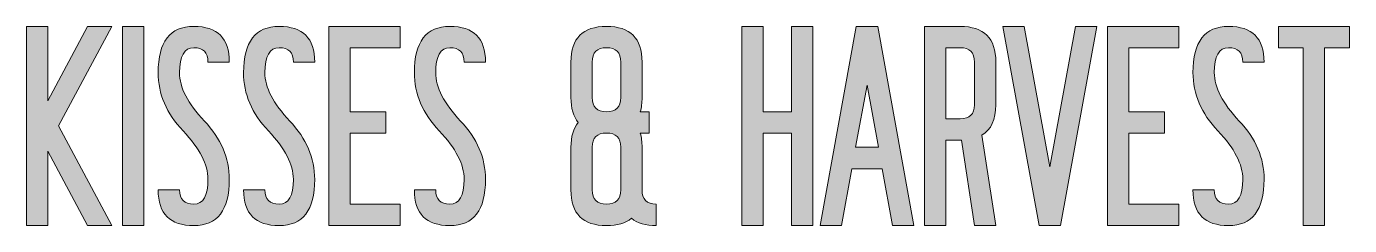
# Model space of a CAD drawing. Header units: inches. Extents: x 187 to 893, y -939 to -140.
# Drawn here: x 187 to 893, y -700 to -594 of the extents above; entities that cross this region are included whole.
import ezdxf

# ---------------------------------------------------------------- set-up
doc = ezdxf.new("R2010")
doc.units = ezdxf.units.IN
doc.header["$MEASUREMENT"] = 0
doc.layers.add('Layer 1', color=7, linetype='Continuous')

# ---------------------------------------------------------------- blocks, each defined once
blk = doc.blocks.new('block 3')
at = {"layer": 'Layer 1', "true_color": 0xffffff}
h = blk.add_hatch(color=7, dxfattribs=at)
h.dxf.hatch_style = 2
h.paths.add_polyline_path([(198.66, -660.58), (198.66, -700.2), (187.28, -700.2), (187.28, -593.94), (198.66, -593.94), (198.66, -633.56), (219.91, -593.94), (232.82, -593.94), (204.36, -647.07), (232.82, -700.2), (219.91, -700.2)])
h = blk.add_hatch(color=7, dxfattribs=at)
h.dxf.hatch_style = 2
h.paths.add_polyline_path([(249.89, -700.2), (238.51, -700.2), (238.51, -593.94), (249.89, -593.94)])
h = blk.add_hatch(color=7, dxfattribs=at)
h.dxf.hatch_style = 2
edge = h.paths.add_edge_path()
edge.add_spline(control_points=[(276.46, -593.94), (289.1, -593.94), (295.43, -600.27), (295.43, -612.92), (295.43, -612.92), (284.05, -612.92), (284.05, -612.92), (284.05, -607.86), (281.51, -605.33), (276.46, -605.33), (271.4, -605.33), (268.87, -609.76), (268.87, -618.61), (268.87, -626.45), (273.29, -635.05), (282.15, -644.41), (291, -653.77), (295.43, -664.15), (295.43, -675.53), (295.43, -691.98), (289.1, -700.2), (276.46, -700.2), (263.81, -700.2), (257.48, -693.87), (257.48, -681.22), (257.48, -681.22), (268.87, -681.22), (268.87, -681.22), (268.87, -686.28), (271.4, -688.81), (276.46, -688.81), (281.51, -688.81), (284.05, -684.38), (284.05, -675.53), (284.05, -675.53), (284.05, -675.45), (284.05, -675.45), (284.05, -667.61), (279.62, -659.02), (270.76, -649.69), (261.91, -640.35), (257.48, -629.99), (257.48, -618.61), (257.48, -602.17), (263.81, -593.94), (276.46, -593.94)], knot_values=[0, 0, 0, 0, 1, 1, 1, 2, 2, 2, 3, 3, 3, 4, 4, 4, 5, 5, 5, 6, 6, 6, 7, 7, 7, 8, 8, 8, 9, 9, 9, 10, 10, 10, 11, 11, 11, 12, 12, 12, 13, 13, 13, 14, 14, 14, 15, 15, 15, 15], degree=3, periodic=1)
h = blk.add_hatch(color=7, dxfattribs=at)
h.dxf.hatch_style = 2
edge = h.paths.add_edge_path()
edge.add_spline(control_points=[(321.99, -593.94), (334.64, -593.94), (340.97, -600.27), (340.97, -612.92), (340.97, -612.92), (329.58, -612.92), (329.58, -612.92), (329.58, -607.86), (327.05, -605.33), (321.99, -605.33), (316.93, -605.33), (314.4, -609.76), (314.4, -618.61), (314.4, -626.45), (318.83, -635.05), (327.69, -644.41), (336.54, -653.77), (340.97, -664.15), (340.97, -675.53), (340.97, -691.98), (334.64, -700.2), (321.99, -700.2), (309.34, -700.2), (303.02, -693.87), (303.02, -681.22), (303.02, -681.22), (314.4, -681.22), (314.4, -681.22), (314.4, -686.28), (316.93, -688.81), (321.99, -688.81), (327.05, -688.81), (329.58, -684.38), (329.58, -675.53), (329.58, -675.53), (329.58, -675.45), (329.58, -675.45), (329.58, -667.61), (325.15, -659.02), (316.3, -649.69), (307.45, -640.35), (303.02, -629.99), (303.02, -618.61), (303.02, -602.17), (309.34, -593.94), (321.99, -593.94)], knot_values=[0, 0, 0, 0, 1, 1, 1, 2, 2, 2, 3, 3, 3, 4, 4, 4, 5, 5, 5, 6, 6, 6, 7, 7, 7, 8, 8, 8, 9, 9, 9, 10, 10, 10, 11, 11, 11, 12, 12, 12, 13, 13, 13, 14, 14, 14, 15, 15, 15, 15], degree=3, periodic=1)
h = blk.add_hatch(color=7, dxfattribs=at)
h.dxf.hatch_style = 2
h.paths.add_polyline_path([(386.5, -593.94), (386.5, -605.33), (359.94, -605.33), (359.94, -639.48), (378.91, -639.48), (378.91, -650.86), (359.94, -650.86), (359.94, -688.81), (386.5, -688.81), (386.5, -700.2), (348.56, -700.2), (348.56, -593.94)])
h = blk.add_hatch(color=7, dxfattribs=at)
h.dxf.hatch_style = 2
edge = h.paths.add_edge_path()
edge.add_spline(control_points=[(413.07, -593.94), (425.71, -593.94), (432.04, -600.27), (432.04, -612.92), (432.04, -612.92), (420.66, -612.92), (420.66, -612.92), (420.66, -607.86), (418.13, -605.33), (413.07, -605.33), (408.01, -605.33), (405.48, -609.76), (405.48, -618.61), (405.48, -626.45), (409.9, -635.05), (418.76, -644.41), (427.61, -653.77), (432.04, -664.15), (432.04, -675.53), (432.04, -691.98), (425.71, -700.2), (413.07, -700.2), (400.42, -700.2), (394.09, -693.87), (394.09, -681.22), (394.09, -681.22), (405.48, -681.22), (405.48, -681.22), (405.48, -686.28), (408.01, -688.81), (413.07, -688.81), (418.13, -688.81), (420.66, -684.38), (420.66, -675.53), (420.66, -675.53), (420.66, -675.45), (420.66, -675.45), (420.66, -667.61), (416.23, -659.02), (407.37, -649.69), (398.52, -640.35), (394.09, -629.99), (394.09, -618.61), (394.09, -602.17), (400.42, -593.94), (413.07, -593.94)], knot_values=[0, 0, 0, 0, 1, 1, 1, 2, 2, 2, 3, 3, 3, 4, 4, 4, 5, 5, 5, 6, 6, 6, 7, 7, 7, 8, 8, 8, 9, 9, 9, 10, 10, 10, 11, 11, 11, 12, 12, 12, 13, 13, 13, 14, 14, 14, 15, 15, 15, 15], degree=3, periodic=1)
h = blk.add_hatch(color=7, dxfattribs=at)
h.dxf.hatch_style = 2
edge = h.paths.add_edge_path()
edge.add_spline(control_points=[(514.54, -650.86), (515.19, -653.09), (515.53, -655.62), (515.53, -658.45), (515.53, -658.45), (515.53, -681.22), (515.53, -681.22), (515.53, -686.28), (518.05, -688.81), (523.11, -688.81), (523.11, -688.81), (523.11, -700.2), (523.11, -700.2), (517.4, -700.2), (512.97, -698.91), (509.83, -696.33), (506.69, -698.91), (502.27, -700.2), (496.55, -700.2), (483.9, -700.2), (477.58, -693.87), (477.58, -681.22), (477.58, -681.22), (477.58, -658.45), (477.58, -658.45), (477.58, -652.74), (478.87, -648.31), (481.45, -645.17), (478.87, -642.03), (477.58, -637.61), (477.58, -631.89), (477.58, -631.89), (477.58, -612.92), (477.58, -612.92), (477.58, -600.27), (483.9, -593.94), (496.55, -593.94), (509.2, -593.94), (515.53, -600.27), (515.53, -612.92), (515.53, -612.92), (515.53, -631.89), (515.53, -631.89), (515.53, -634.73), (515.19, -637.25), (514.54, -639.48), (514.54, -639.48), (519.32, -639.48), (519.32, -639.48), (519.32, -639.48), (519.32, -650.86), (519.32, -650.86), (519.32, -650.86), (514.54, -650.86), (514.54, -650.86)], knot_values=[0, 0, 0, 0, 1, 1, 1, 2, 2, 2, 3, 3, 3, 4, 4, 4, 5, 5, 5, 6, 6, 6, 7, 7, 7, 8, 8, 8, 9, 9, 9, 10, 10, 10, 11, 11, 11, 12, 12, 12, 13, 13, 13, 14, 14, 14, 15, 15, 15, 16, 16, 16, 17, 17, 17, 18, 18, 18, 18], degree=3, periodic=1)
edge = h.paths.add_edge_path()
edge.add_spline(control_points=[(496.55, -605.33), (491.49, -605.33), (488.96, -607.86), (488.96, -612.92), (488.96, -612.92), (488.96, -631.89), (488.96, -631.89), (488.96, -636.95), (491.49, -639.48), (496.55, -639.48), (501.61, -639.48), (504.14, -636.95), (504.14, -631.89), (504.14, -631.89), (504.14, -612.92), (504.14, -612.92), (504.14, -607.86), (501.61, -605.33), (496.55, -605.33)], knot_values=[0, 0, 0, 0, 1, 1, 1, 2, 2, 2, 3, 3, 3, 4, 4, 4, 5, 5, 5, 6, 6, 6, 6], degree=3, periodic=1)
edge = h.paths.add_edge_path()
edge.add_spline(control_points=[(496.55, -688.81), (501.61, -688.81), (504.14, -686.28), (504.14, -681.22), (504.14, -681.22), (504.14, -658.45), (504.14, -658.45), (504.14, -653.4), (501.61, -650.86), (496.55, -650.86), (491.49, -650.86), (488.96, -653.4), (488.96, -658.45), (488.96, -658.45), (488.96, -681.22), (488.96, -681.22), (488.96, -686.28), (491.49, -688.81), (496.55, -688.81)], knot_values=[0, 0, 0, 0, 1, 1, 1, 2, 2, 2, 3, 3, 3, 4, 4, 4, 5, 5, 5, 6, 6, 6, 6], degree=3, periodic=1)
h = blk.add_hatch(color=7, dxfattribs=at)
h.dxf.hatch_style = 2
h.paths.add_polyline_path([(580.04, -650.86), (580.04, -700.2), (568.65, -700.2), (568.65, -593.94), (580.04, -593.94), (580.04, -639.48), (595.21, -639.48), (595.21, -593.94), (606.6, -593.94), (606.6, -700.2), (595.21, -700.2), (595.21, -650.86)])
h = blk.add_hatch(color=7, dxfattribs=at)
h.dxf.hatch_style = 2
h.paths.add_polyline_path([(643.56, -669.84), (627.32, -669.84), (621.78, -700.2), (610.39, -700.2), (629.74, -593.94), (641.13, -593.94), (660.48, -700.2), (649.1, -700.2)])
h.paths.add_polyline_path([(629.36, -658.45), (641.51, -658.45), (635.44, -625.21)])
h = blk.add_hatch(color=7, dxfattribs=at)
h.dxf.hatch_style = 2
edge = h.paths.add_edge_path()
edge.add_spline(control_points=[(685.15, -593.94), (697.8, -593.94), (704.12, -600.27), (704.12, -612.92), (704.12, -612.92), (704.12, -635.69), (704.12, -635.69), (704.12, -643.58), (701.64, -649.02), (696.68, -652), (696.68, -652), (704.12, -700.2), (704.12, -700.2), (704.12, -700.2), (692.74, -700.2), (692.74, -700.2), (692.74, -700.2), (685.76, -654.66), (685.76, -654.66), (685.76, -654.66), (677.56, -654.66), (677.56, -654.66), (677.56, -654.66), (677.56, -700.2), (677.56, -700.2), (677.56, -700.2), (666.17, -700.2), (666.17, -700.2), (666.17, -700.2), (666.17, -593.94), (666.17, -593.94), (666.17, -593.94), (685.15, -593.94), (685.15, -593.94)], knot_values=[0, 0, 0, 0, 1, 1, 1, 2, 2, 2, 3, 3, 3, 4, 4, 4, 5, 5, 5, 6, 6, 6, 7, 7, 7, 8, 8, 8, 9, 9, 9, 10, 10, 10, 11, 11, 11, 11], degree=3, periodic=1)
edge = h.paths.add_edge_path()
edge.add_spline(control_points=[(692.74, -612.92), (692.74, -607.86), (690.21, -605.33), (685.15, -605.33), (685.15, -605.33), (677.56, -605.33), (677.56, -605.33), (677.56, -605.33), (677.56, -643.27), (677.56, -643.27), (677.56, -643.27), (685.15, -643.27), (685.15, -643.27), (690.21, -643.27), (692.74, -640.75), (692.74, -635.69), (692.74, -635.69), (692.74, -612.92), (692.74, -612.92)], knot_values=[0, 0, 0, 0, 1, 1, 1, 2, 2, 2, 3, 3, 3, 4, 4, 4, 5, 5, 5, 6, 6, 6, 6], degree=3, periodic=1)
h = blk.add_hatch(color=7, dxfattribs=at)
h.dxf.hatch_style = 2
h.paths.add_polyline_path([(732.96, -668.93), (746.62, -593.94), (758.01, -593.94), (738.65, -700.2), (727.27, -700.2), (707.92, -593.94), (719.3, -593.94)])
h = blk.add_hatch(color=7, dxfattribs=at)
h.dxf.hatch_style = 2
h.paths.add_polyline_path([(801.65, -593.94), (801.65, -605.33), (775.09, -605.33), (775.09, -639.48), (794.06, -639.48), (794.06, -650.86), (775.09, -650.86), (775.09, -688.81), (801.65, -688.81), (801.65, -700.2), (763.7, -700.2), (763.7, -593.94)])
h = blk.add_hatch(color=7, dxfattribs=at)
h.dxf.hatch_style = 2
edge = h.paths.add_edge_path()
edge.add_spline(control_points=[(828.21, -593.94), (840.86, -593.94), (847.18, -600.27), (847.18, -612.92), (847.18, -612.92), (835.8, -612.92), (835.8, -612.92), (835.8, -607.86), (833.27, -605.33), (828.21, -605.33), (823.15, -605.33), (820.62, -609.76), (820.62, -618.61), (820.62, -626.45), (825.05, -635.05), (833.9, -644.41), (842.76, -653.77), (847.18, -664.15), (847.18, -675.53), (847.18, -691.98), (840.86, -700.2), (828.21, -700.2), (815.56, -700.2), (809.24, -693.87), (809.24, -681.22), (809.24, -681.22), (820.62, -681.22), (820.62, -681.22), (820.62, -686.28), (823.15, -688.81), (828.21, -688.81), (833.27, -688.81), (835.8, -684.38), (835.8, -675.53), (835.8, -675.53), (835.8, -675.45), (835.8, -675.45), (835.8, -667.61), (831.37, -659.02), (822.52, -649.69), (813.66, -640.35), (809.24, -629.99), (809.24, -618.61), (809.24, -602.17), (815.56, -593.94), (828.21, -593.94)], knot_values=[0, 0, 0, 0, 1, 1, 1, 2, 2, 2, 3, 3, 3, 4, 4, 4, 5, 5, 5, 6, 6, 6, 7, 7, 7, 8, 8, 8, 9, 9, 9, 10, 10, 10, 11, 11, 11, 12, 12, 12, 13, 13, 13, 14, 14, 14, 15, 15, 15, 15], degree=3, periodic=1)
h = blk.add_hatch(color=7, dxfattribs=at)
h.dxf.hatch_style = 2
h.paths.add_polyline_path([(879.44, -605.33), (879.44, -700.2), (868.05, -700.2), (868.05, -605.33), (854.77, -605.33), (854.77, -593.94), (892.72, -593.94), (892.72, -605.33)])
at = {"layer": 'Layer 1', "lineweight": 0}
for points in [[(198.66, -660.58), (198.66, -700.2), (187.28, -700.2), (187.28, -593.94), (198.66, -593.94), (198.66, -633.56), (219.91, -593.94), (232.82, -593.94), (204.36, -647.07), (232.82, -700.2), (219.91, -700.2), (198.66, -660.58)], [(249.89, -700.2), (238.51, -700.2), (238.51, -593.94), (249.89, -593.94), (249.89, -700.2)], [(386.5, -593.94), (386.5, -605.33), (359.94, -605.33), (359.94, -639.48), (378.91, -639.48), (378.91, -650.86), (359.94, -650.86), (359.94, -688.81), (386.5, -688.81), (386.5, -700.2), (348.56, -700.2), (348.56, -593.94), (386.5, -593.94)], [(580.04, -650.86), (580.04, -700.2), (568.65, -700.2), (568.65, -593.94), (580.04, -593.94), (580.04, -639.48), (595.21, -639.48), (595.21, -593.94), (606.6, -593.94), (606.6, -700.2), (595.21, -700.2), (595.21, -650.86), (580.04, -650.86)], [(643.56, -669.84), (627.32, -669.84), (621.78, -700.2), (610.39, -700.2), (629.74, -593.94), (641.13, -593.94), (660.48, -700.2), (649.1, -700.2), (643.56, -669.84)], [(732.96, -668.93), (746.62, -593.94), (758.01, -593.94), (738.65, -700.2), (727.27, -700.2), (707.92, -593.94), (719.3, -593.94), (732.96, -668.93)], [(801.65, -593.94), (801.65, -605.33), (775.09, -605.33), (775.09, -639.48), (794.06, -639.48), (794.06, -650.86), (775.09, -650.86), (775.09, -688.81), (801.65, -688.81), (801.65, -700.2), (763.7, -700.2), (763.7, -593.94), (801.65, -593.94)], [(879.44, -605.33), (879.44, -700.2), (868.05, -700.2), (868.05, -605.33), (854.77, -605.33), (854.77, -593.94), (892.72, -593.94), (892.72, -605.33), (879.44, -605.33)], [(629.36, -658.45), (641.51, -658.45), (635.44, -625.21), (629.36, -658.45)]]:
    blk.add_lwpolyline(points, dxfattribs=at)
for points, knots in [([(276.46, -593.94), (289.1, -593.94), (295.43, -600.27), (295.43, -612.92), (295.43, -612.92), (284.05, -612.92), (284.05, -612.92), (284.05, -607.86), (281.51, -605.33), (276.46, -605.33), (271.4, -605.33), (268.87, -609.76), (268.87, -618.61), (268.87, -626.45), (273.29, -635.05), (282.15, -644.41), (291, -653.77), (295.43, -664.15), (295.43, -675.53), (295.43, -691.98), (289.1, -700.2), (276.46, -700.2), (263.81, -700.2), (257.48, -693.87), (257.48, -681.22), (257.48, -681.22), (268.87, -681.22), (268.87, -681.22), (268.87, -686.28), (271.4, -688.81), (276.46, -688.81), (281.51, -688.81), (284.05, -684.38), (284.05, -675.53), (284.05, -675.53), (284.05, -675.45), (284.05, -675.45), (284.05, -667.61), (279.62, -659.02), (270.76, -649.69), (261.91, -640.35), (257.48, -629.99), (257.48, -618.61), (257.48, -602.17), (263.81, -593.94), (276.46, -593.94)], [0, 0, 0, 0, 1, 1, 1, 2, 2, 2, 3, 3, 3, 4, 4, 4, 5, 5, 5, 6, 6, 6, 7, 7, 7, 8, 8, 8, 9, 9, 9, 10, 10, 10, 11, 11, 11, 12, 12, 12, 13, 13, 13, 14, 14, 14, 15, 15, 15, 15]), ([(321.99, -593.94), (334.64, -593.94), (340.97, -600.27), (340.97, -612.92), (340.97, -612.92), (329.58, -612.92), (329.58, -612.92), (329.58, -607.86), (327.05, -605.33), (321.99, -605.33), (316.93, -605.33), (314.4, -609.76), (314.4, -618.61), (314.4, -626.45), (318.83, -635.05), (327.69, -644.41), (336.54, -653.77), (340.97, -664.15), (340.97, -675.53), (340.97, -691.98), (334.64, -700.2), (321.99, -700.2), (309.34, -700.2), (303.02, -693.87), (303.02, -681.22), (303.02, -681.22), (314.4, -681.22), (314.4, -681.22), (314.4, -686.28), (316.93, -688.81), (321.99, -688.81), (327.05, -688.81), (329.58, -684.38), (329.58, -675.53), (329.58, -675.53), (329.58, -675.45), (329.58, -675.45), (329.58, -667.61), (325.15, -659.02), (316.3, -649.69), (307.45, -640.35), (303.02, -629.99), (303.02, -618.61), (303.02, -602.17), (309.34, -593.94), (321.99, -593.94)], [0, 0, 0, 0, 1, 1, 1, 2, 2, 2, 3, 3, 3, 4, 4, 4, 5, 5, 5, 6, 6, 6, 7, 7, 7, 8, 8, 8, 9, 9, 9, 10, 10, 10, 11, 11, 11, 12, 12, 12, 13, 13, 13, 14, 14, 14, 15, 15, 15, 15]), ([(413.07, -593.94), (425.71, -593.94), (432.04, -600.27), (432.04, -612.92), (432.04, -612.92), (420.66, -612.92), (420.66, -612.92), (420.66, -607.86), (418.13, -605.33), (413.07, -605.33), (408.01, -605.33), (405.48, -609.76), (405.48, -618.61), (405.48, -626.45), (409.9, -635.05), (418.76, -644.41), (427.61, -653.77), (432.04, -664.15), (432.04, -675.53), (432.04, -691.98), (425.71, -700.2), (413.07, -700.2), (400.42, -700.2), (394.09, -693.87), (394.09, -681.22), (394.09, -681.22), (405.48, -681.22), (405.48, -681.22), (405.48, -686.28), (408.01, -688.81), (413.07, -688.81), (418.13, -688.81), (420.66, -684.38), (420.66, -675.53), (420.66, -675.53), (420.66, -675.45), (420.66, -675.45), (420.66, -667.61), (416.23, -659.02), (407.37, -649.69), (398.52, -640.35), (394.09, -629.99), (394.09, -618.61), (394.09, -602.17), (400.42, -593.94), (413.07, -593.94)], [0, 0, 0, 0, 1, 1, 1, 2, 2, 2, 3, 3, 3, 4, 4, 4, 5, 5, 5, 6, 6, 6, 7, 7, 7, 8, 8, 8, 9, 9, 9, 10, 10, 10, 11, 11, 11, 12, 12, 12, 13, 13, 13, 14, 14, 14, 15, 15, 15, 15]), ([(514.54, -650.86), (515.19, -653.09), (515.53, -655.62), (515.53, -658.45), (515.53, -658.45), (515.53, -681.22), (515.53, -681.22), (515.53, -686.28), (518.05, -688.81), (523.11, -688.81), (523.11, -688.81), (523.11, -700.2), (523.11, -700.2), (517.4, -700.2), (512.97, -698.91), (509.83, -696.33), (506.69, -698.91), (502.27, -700.2), (496.55, -700.2), (483.9, -700.2), (477.58, -693.87), (477.58, -681.22), (477.58, -681.22), (477.58, -658.45), (477.58, -658.45), (477.58, -652.74), (478.87, -648.31), (481.45, -645.17), (478.87, -642.03), (477.58, -637.61), (477.58, -631.89), (477.58, -631.89), (477.58, -612.92), (477.58, -612.92), (477.58, -600.27), (483.9, -593.94), (496.55, -593.94), (509.2, -593.94), (515.53, -600.27), (515.53, -612.92), (515.53, -612.92), (515.53, -631.89), (515.53, -631.89), (515.53, -634.73), (515.19, -637.25), (514.54, -639.48), (514.54, -639.48), (519.32, -639.48), (519.32, -639.48), (519.32, -639.48), (519.32, -650.86), (519.32, -650.86), (519.32, -650.86), (514.54, -650.86), (514.54, -650.86)], [0, 0, 0, 0, 1, 1, 1, 2, 2, 2, 3, 3, 3, 4, 4, 4, 5, 5, 5, 6, 6, 6, 7, 7, 7, 8, 8, 8, 9, 9, 9, 10, 10, 10, 11, 11, 11, 12, 12, 12, 13, 13, 13, 14, 14, 14, 15, 15, 15, 16, 16, 16, 17, 17, 17, 18, 18, 18, 18]), ([(685.15, -593.94), (697.8, -593.94), (704.12, -600.27), (704.12, -612.92), (704.12, -612.92), (704.12, -635.69), (704.12, -635.69), (704.12, -643.58), (701.64, -649.02), (696.68, -652), (696.68, -652), (704.12, -700.2), (704.12, -700.2), (704.12, -700.2), (692.74, -700.2), (692.74, -700.2), (692.74, -700.2), (685.76, -654.66), (685.76, -654.66), (685.76, -654.66), (677.56, -654.66), (677.56, -654.66), (677.56, -654.66), (677.56, -700.2), (677.56, -700.2), (677.56, -700.2), (666.17, -700.2), (666.17, -700.2), (666.17, -700.2), (666.17, -593.94), (666.17, -593.94), (666.17, -593.94), (685.15, -593.94), (685.15, -593.94)], [0, 0, 0, 0, 1, 1, 1, 2, 2, 2, 3, 3, 3, 4, 4, 4, 5, 5, 5, 6, 6, 6, 7, 7, 7, 8, 8, 8, 9, 9, 9, 10, 10, 10, 11, 11, 11, 11]), ([(828.21, -593.94), (840.86, -593.94), (847.18, -600.27), (847.18, -612.92), (847.18, -612.92), (835.8, -612.92), (835.8, -612.92), (835.8, -607.86), (833.27, -605.33), (828.21, -605.33), (823.15, -605.33), (820.62, -609.76), (820.62, -618.61), (820.62, -626.45), (825.05, -635.05), (833.9, -644.41), (842.76, -653.77), (847.18, -664.15), (847.18, -675.53), (847.18, -691.98), (840.86, -700.2), (828.21, -700.2), (815.56, -700.2), (809.24, -693.87), (809.24, -681.22), (809.24, -681.22), (820.62, -681.22), (820.62, -681.22), (820.62, -686.28), (823.15, -688.81), (828.21, -688.81), (833.27, -688.81), (835.8, -684.38), (835.8, -675.53), (835.8, -675.53), (835.8, -675.45), (835.8, -675.45), (835.8, -667.61), (831.37, -659.02), (822.52, -649.69), (813.66, -640.35), (809.24, -629.99), (809.24, -618.61), (809.24, -602.17), (815.56, -593.94), (828.21, -593.94)], [0, 0, 0, 0, 1, 1, 1, 2, 2, 2, 3, 3, 3, 4, 4, 4, 5, 5, 5, 6, 6, 6, 7, 7, 7, 8, 8, 8, 9, 9, 9, 10, 10, 10, 11, 11, 11, 12, 12, 12, 13, 13, 13, 14, 14, 14, 15, 15, 15, 15]), ([(496.55, -605.33), (491.49, -605.33), (488.96, -607.86), (488.96, -612.92), (488.96, -612.92), (488.96, -631.89), (488.96, -631.89), (488.96, -636.95), (491.49, -639.48), (496.55, -639.48), (501.61, -639.48), (504.14, -636.95), (504.14, -631.89), (504.14, -631.89), (504.14, -612.92), (504.14, -612.92), (504.14, -607.86), (501.61, -605.33), (496.55, -605.33)], [0, 0, 0, 0, 1, 1, 1, 2, 2, 2, 3, 3, 3, 4, 4, 4, 5, 5, 5, 6, 6, 6, 6]), ([(692.74, -612.92), (692.74, -607.86), (690.21, -605.33), (685.15, -605.33), (685.15, -605.33), (677.56, -605.33), (677.56, -605.33), (677.56, -605.33), (677.56, -643.27), (677.56, -643.27), (677.56, -643.27), (685.15, -643.27), (685.15, -643.27), (690.21, -643.27), (692.74, -640.75), (692.74, -635.69), (692.74, -635.69), (692.74, -612.92), (692.74, -612.92)], [0, 0, 0, 0, 1, 1, 1, 2, 2, 2, 3, 3, 3, 4, 4, 4, 5, 5, 5, 6, 6, 6, 6]), ([(496.55, -688.81), (501.61, -688.81), (504.14, -686.28), (504.14, -681.22), (504.14, -681.22), (504.14, -658.45), (504.14, -658.45), (504.14, -653.4), (501.61, -650.86), (496.55, -650.86), (491.49, -650.86), (488.96, -653.4), (488.96, -658.45), (488.96, -658.45), (488.96, -681.22), (488.96, -681.22), (488.96, -686.28), (491.49, -688.81), (496.55, -688.81)], [0, 0, 0, 0, 1, 1, 1, 2, 2, 2, 3, 3, 3, 4, 4, 4, 5, 5, 5, 6, 6, 6, 6])]:
    blk.add_open_spline(points, degree=3, knots=knots, dxfattribs=at)
blk = doc.blocks.new('block 2')
at = {"layer": 'Layer 1'}
blk.add_blockref('block 3', (0, 0), dxfattribs=at)

msp = doc.modelspace()

# ---------------------------------------------------------------- block references
at = {"layer": 'Layer 1'}
msp.add_blockref('block 2', (0, 0), dxfattribs=at)

doc.saveas('drawing.dxf')
